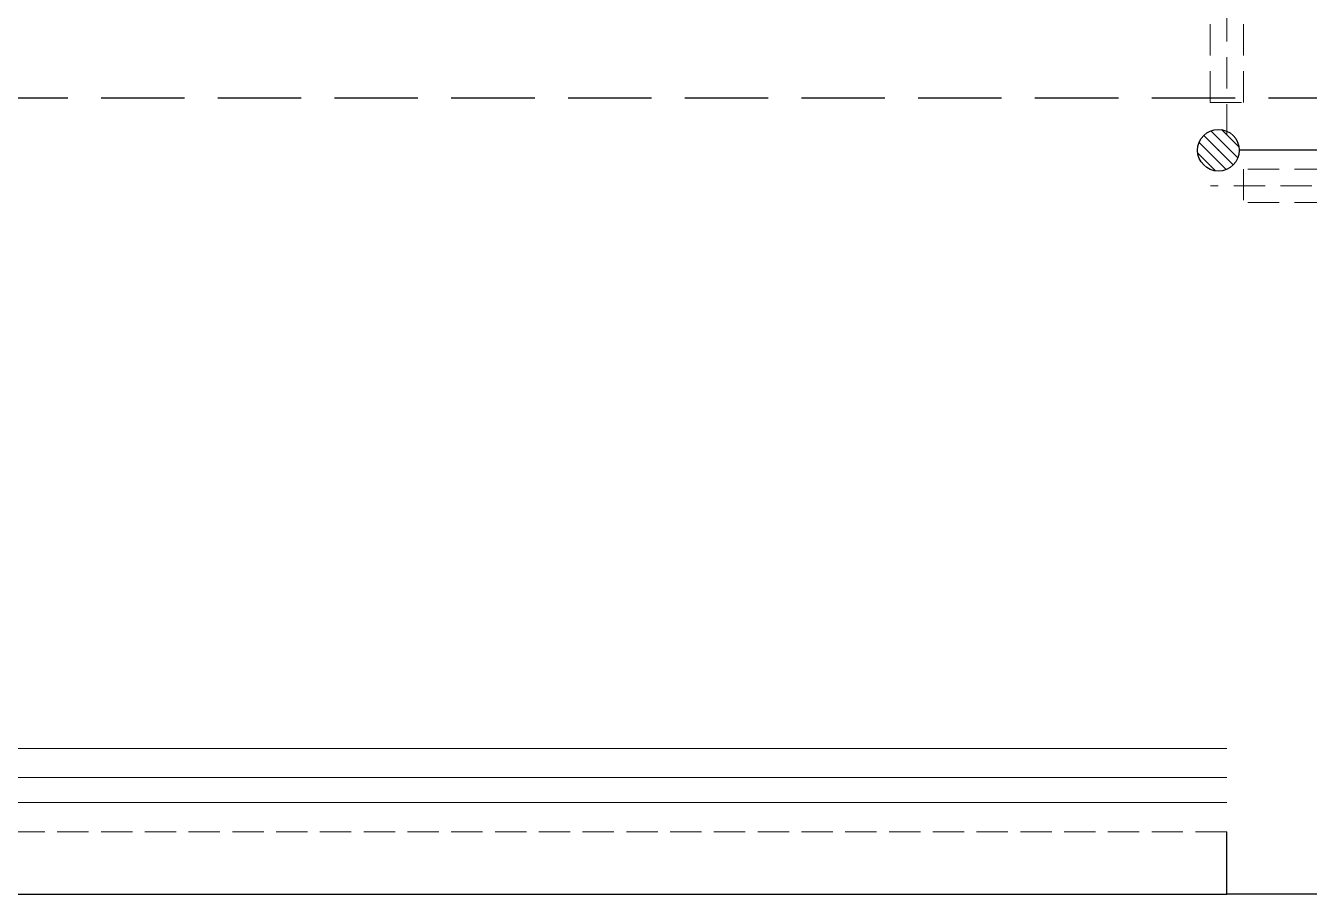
# Model space of a CAD drawing. Extents: x 3443499 to 7125205, y -1700016 to -264854.
# Drawn here: x 3567928 to 3571007, y -1076897 to -1074813 of the extents above; entities that cross this region are included whole.
import ezdxf

# ---------------------------------------------------------------- set-up
doc = ezdxf.new("R2010")
doc.units = 0
doc.header["$LTSCALE"] = 1000
doc.header["$MEASUREMENT"] = 0
doc.linetypes.add('DASH', pattern=[0.35, 0.25, -0.1])
doc.linetypes.add('HIDDEN', pattern=[0.375, 0.25, -0.125])
doc.layers.get('0').update_dxf_attribs({"linetype": 'CONTINUOUS'})
for name, color, linetype in [('!校对', 2, 'CONTINUOUS'), ('LVTRY', 252, 'CONTINUOUS'), ('VPIPE-凝结', 150, 'CONTINUOUS'), ('看线', 185, 'CONTINUOUS')]:
    doc.layers.add(name, color=color, linetype=linetype)
for name, color, linetype, lineweight in [('平面-栏杆', 56, 'CONTINUOUS', 15), ('平面-看线', 252, 'CONTINUOUS', 15), ('平面-空调室内机', 176, 'CONTINUOUS', 9), ('平面-空调预留孔', 252, 'CONTINUOUS', 15)]:
    doc.layers.add(name, color=color, linetype=linetype, lineweight=lineweight)
doc.styles.add('DIM_FONT', font='SIMPLEX', dxfattribs={"width": 0.7, "bigfont": 'GBCBIG'})

# ---------------------------------------------------------------- blocks, each defined once
blk = doc.blocks.new('dongkong')
at = {"layer": '平面-空调预留孔', "color": 8, "linetype": 'HIDDEN', "ltscale": 0.3}
for p, q in [((-603796, 210899.9), (-603796, 210431.5)), ((-603836, 210821), (-603836, 210510.8)), ((-603836, 210821), (-603756, 210821)), ((-603756, 210821), (-603756, 210510.8))]:
    blk.add_line(p, q, dxfattribs=at)
blk.add_lwpolyline([(-603756, 210510.8), (-603836, 210510.8)], dxfattribs=at)
blk = doc.blocks.new('A$C25274923')
at = {"color": 252, "linetype": 'DASH', "ltscale": 0.8}
blk.add_line((51960, 3660), (44440.1, 3660), dxfattribs=at)
at = {"color": 252}
for p, q in [((51061.7, 3581.5), (51126.5, 3516.7)), ((51087.1, 3584.5), (51129.5, 3542.1)), ((51033.5, 3553.3), (51098.3, 3488.5)), ((51044.6, 3570.4), (51115.4, 3499.6)), ((51030.5, 3527.9), (51072.9, 3485.5)), ((51100, 1750), (51100, 1900)), ((52250, 1750), (51100, 1750))]:
    blk.add_line(p, q, dxfattribs=at)
blk.add_ellipse((51080, 3535), major_axis=(35.4, 35.4), ratio=1, start_param=3.926991, end_param=10.210176, dxfattribs=at)
blk.add_point((51080, 3535), dxfattribs=at)
at = {"layer": 'VPIPE-凝结', "color": 252, "ltscale": 0.1}
blk.add_line((51470, 3535), (51130, 3535), dxfattribs=at)
at = {"layer": '平面-栏杆', "color": 252}
for p, q in [((51100, 2030), (45200, 2030)), ((51100, 1970), (45200, 1970))]:
    blk.add_line(p, q, dxfattribs=at)
at = {"layer": '平面-看线', "color": 252}
blk.add_line((51100, 2100), (45200, 2100), dxfattribs=at)
at = {"layer": '平面-看线', "color": 252, "linetype": 'DASH', "ltscale": 0.3}
blk.add_line((51100, 1900), (45200, 1900), dxfattribs=at)
at = {"layer": '看线', "color": 252, "ltscale": 0.5}
blk.add_lwpolyline([(45200, 1750), (51100, 1750)], dxfattribs=at)
at = {"layer": '平面-空调室内机', "color": 252, "ltscale": 0.3, "xscale": -1}
for p, rotation in [((654896, 214470.8), 180), ((654896, 214470.8), 180), ((-159370.7, 607246), 270)]:
    blk.add_blockref('dongkong', p, dxfattribs=dict(at, rotation=rotation))
at = {"layer": 'LVTRY', "color": 252, "style": 'DIM_FONT', "text_generation_flag": 4, "width": 0.8, "flags": 9}
for tag, p in [('XSIZE', (10837.5, 12299)), ('YSIZE', (10837.5, 12299)), ('XSIZE', (38237.5, 12299)), ('YSIZE', (38237.5, 12299)), ('XSIZE', (38237.7, 12299)), ('YSIZE', (38237.7, 12299))]:
    blk.add_attdef(tag, p, '', height=0.5, rotation=90, dxfattribs=at)
at = {"layer": 'LVTRY', "color": 252, "style": 'DIM_FONT', "width": 0.8, "flags": 9}
for tag, p in [('XSIZE', (16562.5, 12299)), ('YSIZE', (16562.5, 12299)), ('XSIZE', (43962.5, 12299)), ('YSIZE', (43962.5, 12299)), ('XSIZE', (43962.7, 12299)), ('YSIZE', (43962.7, 12299))]:
    blk.add_attdef(tag, p, '', height=0.5, rotation=90, dxfattribs=at)

msp = doc.modelspace()

# ---------------------------------------------------------------- block references
at = {"layer": '!校对'}
msp.add_blockref('A$C25274923', (3519709.1, -1078646.6), dxfattribs=at)

doc.saveas('drawing.dxf')
